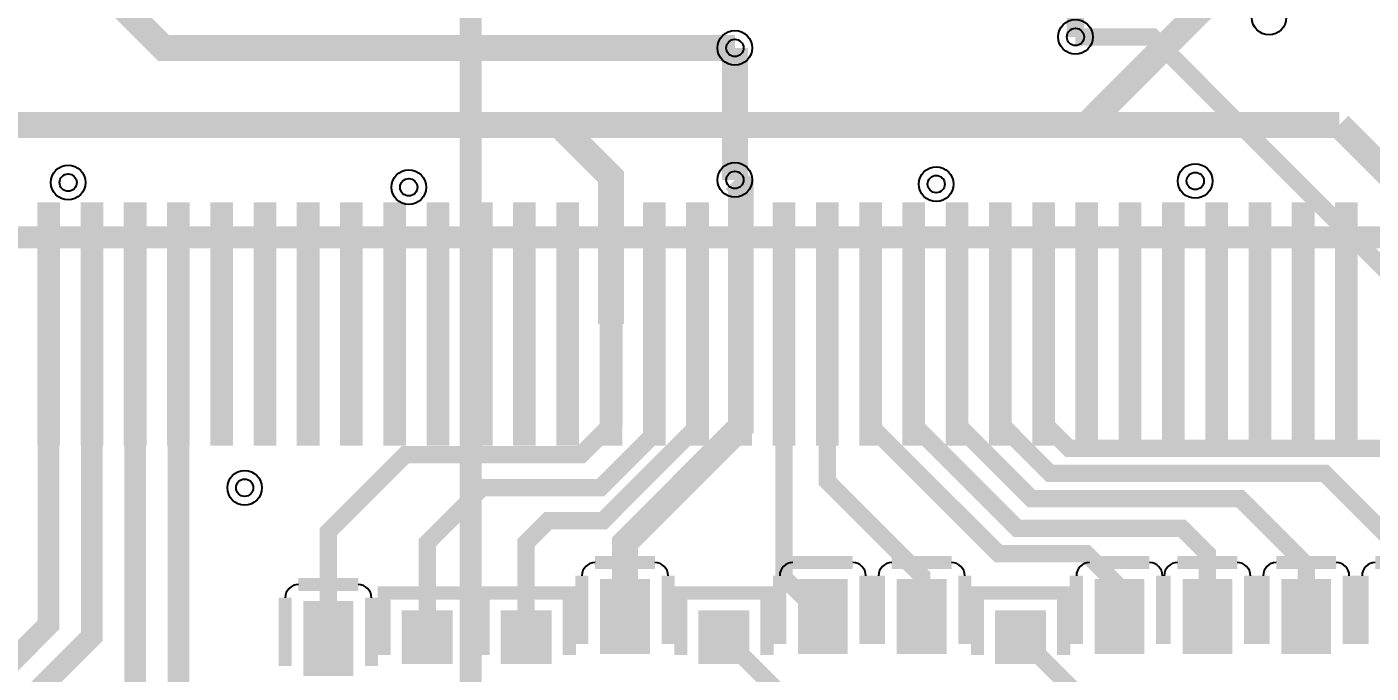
# Model space of a CAD drawing. Header units: millimetres. Extents: x 35 to 109.8, y -21 to 52.
# Drawn here: x 68.14 to 83.68, y 12.85 to 20.31 of the extents above; entities that cross this region are included whole.
import ezdxf

# ---------------------------------------------------------------- set-up
doc = ezdxf.new("R2010")
doc.units = ezdxf.units.MM
for name, color, linetype, true_color in [('BottomLayer', 7, 'Continuous', 0x0000ff), ('BottomSilkLayer', 7, 'Continuous', 0x66cc33), ('Document', 7, 'Continuous', 0xffffff), ('Hole', 7, 'Continuous', 0x222222), ('Multi-Layer', 7, 'Continuous', 0xc0c0c0), ('TopLayer', 7, 'Continuous', 0xff0000), ('TopPasteMaskLayer', 7, 'Continuous', 0x808080), ('TopSilkLayer', 7, 'Continuous', 0xffcc00), ('TopSolderMaskLayer', 7, 'Continuous', 0x800080)]:
    doc.layers.add(name, color=color, linetype=linetype, true_color=true_color)

msp = doc.modelspace()

# ---------------------------------------------------------------- hatches: boundary and pattern name
at = {"layer": 'TopLayer'}
for points in [[(68.27, 15.877), (68.27, 17.877), (68.52, 17.877), (68.52, 15.877)], [(68.77, 15.877), (68.77, 17.877), (69.02, 17.877), (69.02, 15.877)], [(69.27, 15.877), (69.27, 17.877), (69.52, 17.877), (69.52, 15.877)], [(69.771, 15.877), (69.771, 17.877), (70.021, 17.877), (70.021, 15.877)], [(70.27, 15.877), (70.27, 17.877), (70.52, 17.877), (70.52, 15.877)], [(70.77, 15.877), (70.77, 17.877), (71.02, 17.877), (71.02, 15.877)], [(71.271, 15.877), (71.271, 17.877), (71.521, 17.877), (71.521, 15.877)], [(71.77, 15.877), (71.77, 17.877), (72.02, 17.877), (72.02, 15.877)], [(72.27, 15.877), (72.27, 17.877), (72.52, 17.877), (72.52, 15.877)], [(72.771, 15.877), (72.771, 17.877), (73.021, 17.877), (73.021, 15.877)], [(73.271, 15.877), (73.271, 17.877), (73.521, 17.877), (73.521, 15.877)], [(73.77, 15.877), (73.77, 17.877), (74.02, 17.877), (74.02, 15.877)], [(74.27, 15.877), (74.27, 17.877), (74.52, 17.877), (74.52, 15.877)], [(74.77, 15.877), (74.77, 17.877), (75.02, 17.877), (75.02, 15.877)], [(75.27, 15.877), (75.27, 17.877), (75.52, 17.877), (75.52, 15.877)], [(75.77, 15.877), (75.77, 17.877), (76.02, 17.877), (76.02, 15.877)], [(76.271, 15.877), (76.271, 17.877), (76.521, 17.877), (76.521, 15.877)], [(76.77, 15.877), (76.77, 17.877), (77.02, 17.877), (77.02, 15.877)], [(77.27, 15.877), (77.27, 17.877), (77.52, 17.877), (77.52, 15.877)], [(77.771, 15.877), (77.771, 17.877), (78.021, 17.877), (78.021, 15.877)], [(78.27, 15.877), (78.27, 17.877), (78.52, 17.877), (78.52, 15.877)], [(78.77, 15.877), (78.77, 17.877), (79.02, 17.877), (79.02, 15.877)], [(79.27, 15.877), (79.27, 17.877), (79.52, 17.877), (79.52, 15.877)], [(79.771, 15.877), (79.771, 17.877), (80.021, 17.877), (80.021, 15.877)], [(80.27, 15.877), (80.27, 17.877), (80.52, 17.877), (80.52, 15.877)], [(80.77, 15.877), (80.77, 17.877), (81.02, 17.877), (81.02, 15.877)], [(81.271, 15.877), (81.271, 17.877), (81.521, 17.877), (81.521, 15.877)], [(81.77, 15.877), (81.77, 17.877), (82.02, 17.877), (82.02, 15.877)], [(82.27, 15.877), (82.27, 17.877), (82.52, 17.877), (82.52, 15.877)], [(82.771, 15.877), (82.771, 17.877), (83.021, 17.877), (83.021, 15.877)], [(83.271, 15.877), (83.271, 17.877), (83.521, 17.877), (83.521, 15.877)], [(75.327, 13.104), (74.787, 13.104), (74.787, 13.894), (75.327, 13.894)], [(77.613, 13.104), (77.073, 13.104), (77.073, 13.894), (77.613, 13.894)], [(78.756, 13.104), (78.216, 13.104), (78.216, 13.894), (78.756, 13.894)], [(81.042, 13.104), (80.502, 13.104), (80.502, 13.894), (81.042, 13.894)], [(82.058, 13.104), (81.518, 13.104), (81.518, 13.894), (82.058, 13.894)], [(83.201, 13.104), (82.661, 13.104), (82.661, 13.894), (83.201, 13.894)], [(71.898, 12.85), (71.358, 12.85), (71.358, 13.64), (71.898, 13.64)], [(73.041, 12.977), (72.501, 12.977), (72.501, 13.543), (73.041, 13.543)], [(74.184, 12.977), (73.644, 12.977), (73.644, 13.543), (74.184, 13.543)], [(76.47, 12.977), (75.93, 12.977), (75.93, 13.543), (76.47, 13.543)], [(79.899, 12.977), (79.359, 12.977), (79.359, 13.543), (79.899, 13.543)]]:
    msp.add_hatch(color=256, dxfattribs=at).paths.add_polyline_path(points)
at = {"layer": 'TopPasteMaskLayer'}
for points in [[(68.27, 15.877), (68.27, 17.877), (68.52, 17.877), (68.52, 15.877)], [(68.77, 15.877), (68.77, 17.877), (69.02, 17.877), (69.02, 15.877)], [(69.27, 15.877), (69.27, 17.877), (69.52, 17.877), (69.52, 15.877)], [(69.771, 15.877), (69.771, 17.877), (70.021, 17.877), (70.021, 15.877)], [(70.27, 15.877), (70.27, 17.877), (70.52, 17.877), (70.52, 15.877)], [(70.77, 15.877), (70.77, 17.877), (71.02, 17.877), (71.02, 15.877)], [(71.271, 15.877), (71.271, 17.877), (71.521, 17.877), (71.521, 15.877)], [(71.77, 15.877), (71.77, 17.877), (72.02, 17.877), (72.02, 15.877)], [(72.27, 15.877), (72.27, 17.877), (72.52, 17.877), (72.52, 15.877)], [(72.771, 15.877), (72.771, 17.877), (73.021, 17.877), (73.021, 15.877)], [(73.271, 15.877), (73.271, 17.877), (73.521, 17.877), (73.521, 15.877)], [(73.77, 15.877), (73.77, 17.877), (74.02, 17.877), (74.02, 15.877)], [(74.27, 15.877), (74.27, 17.877), (74.52, 17.877), (74.52, 15.877)], [(74.77, 15.877), (74.77, 17.877), (75.02, 17.877), (75.02, 15.877)], [(75.27, 15.877), (75.27, 17.877), (75.52, 17.877), (75.52, 15.877)], [(75.77, 15.877), (75.77, 17.877), (76.02, 17.877), (76.02, 15.877)], [(76.271, 15.877), (76.271, 17.877), (76.521, 17.877), (76.521, 15.877)], [(76.77, 15.877), (76.77, 17.877), (77.02, 17.877), (77.02, 15.877)], [(77.27, 15.877), (77.27, 17.877), (77.52, 17.877), (77.52, 15.877)], [(77.771, 15.877), (77.771, 17.877), (78.021, 17.877), (78.021, 15.877)], [(78.27, 15.877), (78.27, 17.877), (78.52, 17.877), (78.52, 15.877)], [(78.77, 15.877), (78.77, 17.877), (79.02, 17.877), (79.02, 15.877)], [(79.27, 15.877), (79.27, 17.877), (79.52, 17.877), (79.52, 15.877)], [(79.771, 15.877), (79.771, 17.877), (80.021, 17.877), (80.021, 15.877)], [(80.27, 15.877), (80.27, 17.877), (80.52, 17.877), (80.52, 15.877)], [(80.77, 15.877), (80.77, 17.877), (81.02, 17.877), (81.02, 15.877)], [(81.271, 15.877), (81.271, 17.877), (81.521, 17.877), (81.521, 15.877)], [(81.77, 15.877), (81.77, 17.877), (82.02, 17.877), (82.02, 15.877)], [(82.27, 15.877), (82.27, 17.877), (82.52, 17.877), (82.52, 15.877)], [(82.771, 15.877), (82.771, 17.877), (83.021, 17.877), (83.021, 15.877)], [(83.271, 15.877), (83.271, 17.877), (83.521, 17.877), (83.521, 15.877)], [(74.832, 13.734), (75.282, 13.734), (75.332, 13.684), (75.332, 13.204), (75.282, 13.134), (74.832, 13.134), (74.782, 13.204), (74.782, 13.684)], [(77.118, 13.734), (77.568, 13.734), (77.618, 13.684), (77.618, 13.204), (77.568, 13.134), (77.118, 13.134), (77.068, 13.204), (77.068, 13.684)], [(78.261, 13.734), (78.711, 13.734), (78.761, 13.684), (78.761, 13.204), (78.711, 13.134), (78.261, 13.134), (78.211, 13.204), (78.211, 13.684)], [(80.547, 13.734), (80.997, 13.734), (81.047, 13.684), (81.047, 13.204), (80.997, 13.134), (80.547, 13.134), (80.497, 13.204), (80.497, 13.684)], [(81.563, 13.734), (82.013, 13.734), (82.063, 13.684), (82.063, 13.204), (82.013, 13.134), (81.563, 13.134), (81.513, 13.204), (81.513, 13.684)], [(82.706, 13.734), (83.156, 13.734), (83.206, 13.684), (83.206, 13.204), (83.156, 13.134), (82.706, 13.134), (82.656, 13.204), (82.656, 13.684)], [(73.001, 12.962), (72.541, 12.962), (72.501, 13.002), (72.501, 13.503), (72.541, 13.543), (73.001, 13.543), (73.041, 13.503), (73.041, 13.002)], [(74.144, 12.962), (73.684, 12.962), (73.644, 13.002), (73.644, 13.503), (73.684, 13.543), (74.144, 13.543), (74.184, 13.503), (74.184, 13.002)], [(76.43, 12.962), (75.97, 12.962), (75.93, 13.002), (75.93, 13.503), (75.97, 13.543), (76.43, 13.543), (76.47, 13.503), (76.47, 13.002)], [(79.859, 12.962), (79.399, 12.962), (79.359, 13.002), (79.359, 13.503), (79.399, 13.543), (79.859, 13.543), (79.899, 13.503), (79.899, 13.002)], [(71.403, 13.48), (71.853, 13.48), (71.903, 13.43), (71.903, 12.95), (71.853, 12.88), (71.403, 12.88), (71.353, 12.95), (71.353, 13.43)]]:
    msp.add_hatch(color=256, dxfattribs=at).paths.add_polyline_path(points)
at = {"layer": 'TopSolderMaskLayer'}
for points in [[(68.263, 15.471), (68.263, 18.283), (68.526, 18.283), (68.526, 15.471)], [(68.764, 15.471), (68.764, 18.283), (69.026, 18.283), (69.026, 15.471)], [(69.264, 15.471), (69.264, 18.283), (69.527, 18.283), (69.527, 15.471)], [(69.765, 15.471), (69.765, 18.283), (70.027, 18.283), (70.027, 15.471)], [(70.264, 15.471), (70.264, 18.283), (70.526, 18.283), (70.526, 15.471)], [(70.764, 15.471), (70.764, 18.283), (71.027, 18.283), (71.027, 15.471)], [(71.264, 15.471), (71.264, 18.283), (71.527, 18.283), (71.527, 15.471)], [(71.764, 15.471), (71.764, 18.283), (72.026, 18.283), (72.026, 15.471)], [(72.264, 15.471), (72.264, 18.283), (72.527, 18.283), (72.527, 15.471)], [(72.764, 15.471), (72.764, 18.283), (73.027, 18.283), (73.027, 15.471)], [(73.265, 15.471), (73.265, 18.283), (73.527, 18.283), (73.527, 15.471)], [(73.764, 15.471), (73.764, 18.283), (74.026, 18.283), (74.026, 15.471)], [(74.264, 15.471), (74.264, 18.283), (74.527, 18.283), (74.527, 15.471)], [(74.763, 15.471), (74.763, 18.283), (75.026, 18.283), (75.026, 15.471)], [(75.264, 15.471), (75.264, 18.283), (75.526, 18.283), (75.526, 15.471)], [(75.764, 15.471), (75.764, 18.283), (76.027, 18.283), (76.027, 15.471)], [(76.264, 15.471), (76.264, 18.283), (76.527, 18.283), (76.527, 15.471)], [(76.764, 15.471), (76.764, 18.283), (77.026, 18.283), (77.026, 15.471)], [(77.264, 15.471), (77.264, 18.283), (77.527, 18.283), (77.527, 15.471)], [(77.764, 15.471), (77.764, 18.283), (78.027, 18.283), (78.027, 15.471)], [(78.263, 15.471), (78.263, 18.283), (78.526, 18.283), (78.526, 15.471)], [(78.764, 15.471), (78.764, 18.283), (79.026, 18.283), (79.026, 15.471)], [(79.264, 15.471), (79.264, 18.283), (79.527, 18.283), (79.527, 15.471)], [(79.765, 15.471), (79.765, 18.283), (80.027, 18.283), (80.027, 15.471)], [(80.264, 15.471), (80.264, 18.283), (80.526, 18.283), (80.526, 15.471)], [(80.764, 15.471), (80.764, 18.283), (81.027, 18.283), (81.027, 15.471)], [(81.264, 15.471), (81.264, 18.283), (81.527, 18.283), (81.527, 15.471)], [(81.764, 15.471), (81.764, 18.283), (82.026, 18.283), (82.026, 15.471)], [(82.264, 15.471), (82.264, 18.283), (82.527, 18.283), (82.527, 15.471)], [(82.764, 15.471), (82.764, 18.283), (83.027, 18.283), (83.027, 15.471)], [(83.265, 15.471), (83.265, 18.283), (83.527, 18.283), (83.527, 15.471)], [(75.345, 13.067), (74.77, 13.067), (74.77, 13.931), (75.345, 13.931)], [(77.631, 13.067), (77.056, 13.067), (77.056, 13.931), (77.631, 13.931)], [(78.774, 13.067), (78.199, 13.067), (78.199, 13.931), (78.774, 13.931)], [(81.06, 13.067), (80.485, 13.067), (80.485, 13.931), (81.06, 13.931)], [(82.076, 13.067), (81.501, 13.067), (81.501, 13.931), (82.076, 13.931)], [(83.219, 13.067), (82.644, 13.067), (82.644, 13.931), (83.219, 13.931)], [(71.916, 12.813), (71.341, 12.813), (71.341, 13.677), (71.916, 13.677)], [(73.065, 12.95), (72.477, 12.95), (72.477, 13.569), (73.065, 13.569)], [(74.208, 12.95), (73.62, 12.95), (73.62, 13.569), (74.208, 13.569)], [(76.494, 12.95), (75.906, 12.95), (75.906, 13.569), (76.494, 13.569)], [(79.923, 12.95), (79.335, 12.95), (79.335, 13.569), (79.923, 13.569)]]:
    msp.add_hatch(color=256, dxfattribs=at).paths.add_polyline_path(points)

# ---------------------------------------------------------------- linework, layer by layer
at = {"layer": 'BottomLayer'}
for points, const_width in [([(76.327, 20.066), (76.327, 18.542)], 0.3), ([(80.264, 20.193), (81.153, 20.193), (84.963, 16.383), (84.963, 15.875)], 0.2)]:
    msp.add_lwpolyline(points, dxfattribs=dict(at, const_width=const_width))
at = {"layer": 'BottomSilkLayer', "const_width": 0.254}
msp.add_lwpolyline([(59.305, -13.691), (59.305, -4.547), (57.781, -4.547), (57.781, -13.691), (41.017, -13.691), (41.017, -6.452), (38.223, -6.452), (38.223, 27.584), (40.509, 27.584), (40.509, 31.267), (70.989, 31.267), (70.989, 27.584), (73.275, 27.584), (73.275, -6.452), (70.481, -6.452), (70.481, -13.691), (59.305, -13.691)], close=True, dxfattribs=at)
at = {"layer": 'Document', "const_width": 0.1}
msp.add_lwpolyline([(73.249, -6.391), (70.449, -6.391), (70.449, -13.691), (59.349, -13.691), (59.349, -4.591), (57.749, -4.591), (57.749, -13.691), (41.049, -13.691), (41.049, -6.391), (38.249, -6.391), (38.249, 27.609), (40.449, 27.609), (40.442, 31.3), (71.049, 31.3), (71.049, 27.609), (73.249, 27.609), (73.249, -6.391)], close=True, dxfattribs=at)
at = {"layer": 'Hole'}
for centre in [(80.264, 20.193), (76.327, 20.066), (68.621, 18.511), (72.558, 18.457), (76.327, 18.542), (78.654, 18.493), (81.648, 18.529), (70.661, 14.986)]:
    msp.add_circle(centre, 0.1, dxfattribs=at)
at = {"layer": 'Multi-Layer'}
for centre in [(82.501, 20.416), (80.264, 20.193), (76.327, 20.066), (68.621, 18.511), (72.558, 18.457), (76.327, 18.542), (78.654, 18.493), (81.648, 18.529), (70.661, 14.986)]:
    msp.add_circle(centre, 0.2, dxfattribs=at)
at = {"layer": 'TopLayer'}
for points, const_width in [([(85.644, 24.125), (82.291, 24.125), (80.264, 22.098), (80.264, 20.193)], 0.2), ([(74.295, 19.177), (80.391, 19.177), (81.915, 20.701), (81.915, 22.733), (82.807, 23.625), (85.301, 23.625)], 0.3), ([(67.437, 22.352), (69.723, 20.066), (76.327, 20.066)], 0.3), ([(66.675, 19.177), (74.295, 19.177), (74.895, 18.578), (74.895, 16.877)], 0.3), ([(80.391, 19.177), (83.312, 19.177)], 0.3), ([(83.312, 19.177), (84.963, 17.526), (84.963, 17.272)], 0.3), ([(76.327, 18.542), (76.396, 18.473), (76.396, 16.877)], 0.3), ([(54.356, -2.794), (69.395, 12.372), (69.395, 16.878)], 0.25), ([(55.245, -3.048), (55.245, -2.54), (69.896, 12.111), (69.896, 16.878)], 0.25), ([(55.461, 0.851), (56.388, 1.778), (56.769, 1.778), (68.395, 13.404), (68.395, 16.878)], 0.25), ([(56.515, 1.27), (56.896, 1.27), (68.895, 13.269), (68.895, 16.878)], 0.25), ([(74.895, 16.877), (74.93, 16.842), (74.93, 15.748), (74.549, 15.367), (72.517, 15.367), (71.628, 14.478), (71.628, 13.245)], 0.2), ([(75.395, 16.878), (75.395, 15.608), (74.773, 14.986), (73.406, 14.986), (72.771, 14.351), (72.771, 13.259)], 0.2), ([(75.895, 16.877), (75.895, 15.697), (74.803, 14.605), (74.168, 14.605), (73.914, 14.351), (73.914, 13.26)], 0.2), ([(76.396, 16.877), (76.396, 15.69), (75.057, 14.351), (75.057, 13.499)], 0.3), ([(76.895, 16.877), (76.895, 13.947), (77.343, 13.499)], 0.2), ([(77.395, 16.877), (77.395, 15.061), (78.486, 13.97), (78.486, 13.499)], 0.2), ([(77.894, 16.878), (77.894, 15.702), (79.375, 14.224), (80.391, 14.224), (80.772, 13.843), (80.772, 13.5)], 0.2), ([(78.395, 16.877), (78.395, 15.712), (79.591, 14.516), (81.496, 14.516), (81.788, 14.224), (81.788, 13.499)], 0.2), ([(78.895, 16.877), (78.895, 15.72), (79.756, 14.859), (82.169, 14.859), (82.931, 14.097), (82.931, 13.499)], 0.2), ([(79.395, 16.877), (79.395, 15.728), (79.972, 15.151), (83.147, 15.151), (84.074, 14.224), (84.074, 13.499)], 0.2), ([(79.896, 16.877), (79.896, 15.735), (80.188, 15.443), (83.998, 15.443), (85.217, 14.224), (85.217, 13.499)], 0.2), ([(76.2, 13.26), (77.051, 12.409), (77.343, 12.409)], 0.2), ([(79.629, 13.26), (80.48, 12.409), (80.772, 12.409)], 0.2)]:
    msp.add_lwpolyline(points, dxfattribs=dict(at, const_width=const_width))
at = {"layer": 'TopSilkLayer', "const_width": 0.254}
msp.add_lwpolyline([(64.643, 31.877), (64.643, 17.877), (84.643, 17.877), (84.643, 31.877), (64.643, 31.877)], close=True, dxfattribs=at)
at = {"layer": 'TopSilkLayer', "const_width": 0.152}
for points in [[(75.403, 14.123), (74.711, 14.123)], [(77.689, 14.123), (76.997, 14.123)], [(78.832, 14.123), (78.14, 14.123)], [(81.118, 14.123), (80.426, 14.123)], [(82.134, 14.123), (81.442, 14.123)], [(83.277, 14.123), (82.585, 14.123)], [(84.42, 14.123), (83.728, 14.123)], [(74.559, 13.97), (74.559, 13.18)], [(75.556, 13.18), (75.556, 13.97)], [(76.845, 13.97), (76.845, 13.18)], [(77.842, 13.18), (77.842, 13.97)], [(77.988, 13.97), (77.988, 13.18)], [(78.985, 13.18), (78.985, 13.97)], [(80.274, 13.97), (80.274, 13.18)], [(81.271, 13.18), (81.271, 13.97)], [(81.29, 13.97), (81.29, 13.18)], [(82.287, 13.18), (82.287, 13.97)], [(82.433, 13.97), (82.433, 13.18)], [(83.43, 13.18), (83.43, 13.97)], [(83.576, 13.97), (83.576, 13.18)], [(71.974, 13.869), (71.282, 13.869)], [(73.27, 13.053), (73.27, 13.771), (72.273, 13.771), (72.273, 13.053)], [(74.413, 13.053), (74.413, 13.771), (73.416, 13.771), (73.416, 13.053)], [(76.699, 13.053), (76.699, 13.771), (75.702, 13.771), (75.702, 13.053)], [(80.128, 13.053), (80.128, 13.771), (79.131, 13.771), (79.131, 13.053)], [(71.13, 13.716), (71.13, 12.926)], [(72.127, 12.926), (72.127, 13.716)]]:
    msp.add_lwpolyline(points, dxfattribs=at)
at = {"layer": 'TopSilkLayer'}
for centre, start, end in [((74.711, 13.97), 90, 180), ((75.403, 13.97), 0, 90), ((76.997, 13.97), 90, 180), ((77.689, 13.97), 0, 90), ((78.14, 13.97), 90, 180), ((78.832, 13.97), 0, 90), ((80.426, 13.97), 90, 180), ((81.118, 13.97), 0, 90), ((81.442, 13.97), 90, 180), ((82.134, 13.97), 0, 90), ((82.585, 13.97), 90, 180), ((83.277, 13.97), 0, 90), ((83.728, 13.97), 90, 180), ((71.282, 13.716), 90, 180), ((71.974, 13.716), 0, 90)]:
    msp.add_arc(centre, 0.152, start, end, dxfattribs=at)

doc.saveas('drawing.dxf')
